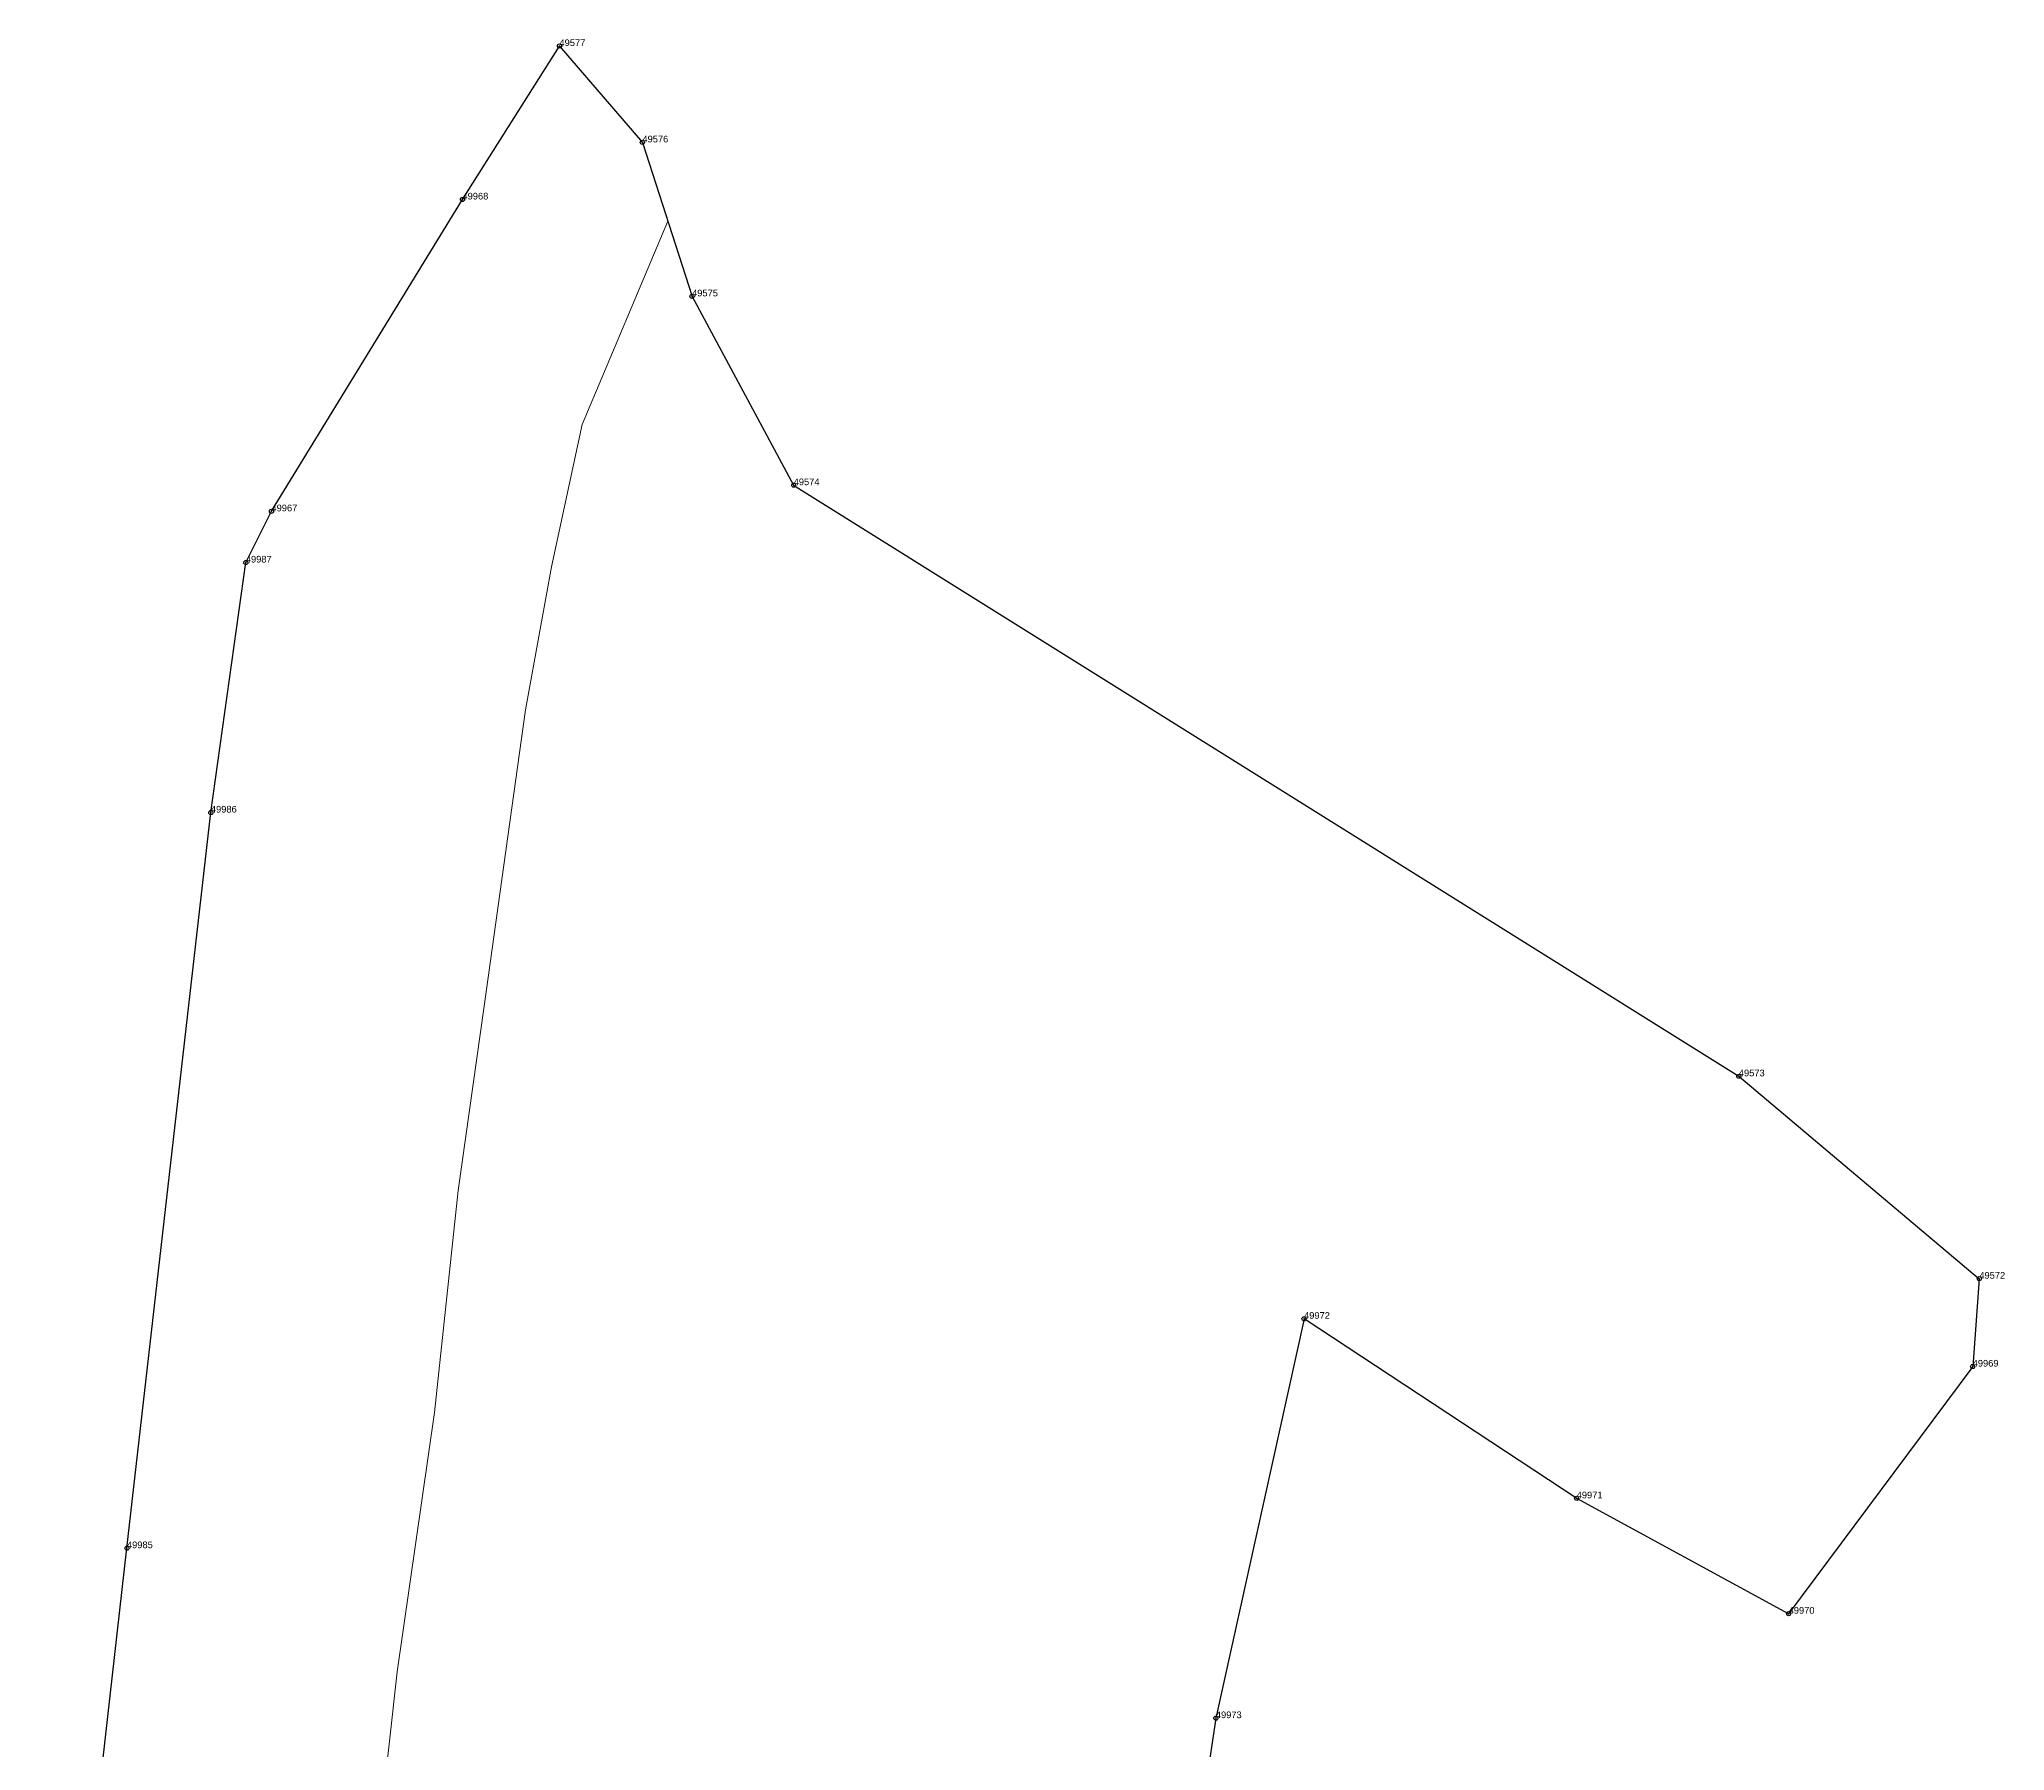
# Model space of a CAD drawing. Header units: metres. Extents: x 7509306 to 7511703, y 4689214 to 4691173.
# Drawn here: x 7509905.3 to 7510141.5, y 4690486.2 to 4690691.9 of the extents above; entities that cross this region are included whole.
import ezdxf

# ---------------------------------------------------------------- set-up
doc = ezdxf.new("R2010")
doc.units = ezdxf.units.M
doc.header["$PDMODE"] = 32
doc.header["$PDSIZE"] = 0.5
for name, color, linetype in [('Nr e Pikave Gjeodezike te Parceles Baze', 7, 'Continuous'), ('Parcela Baze', 7, 'Continuous'), ('Pikat', 7, 'Continuous')]:
    doc.layers.add(name, color=color, linetype=linetype)
doc.layers.add('Par-Re', color=1, linetype='Continuous', lineweight=0)
doc.styles.get("Standard").update_dxf_attribs({"font": 'arial.ttf'})

msp = doc.modelspace()

# ---------------------------------------------------------------- linework, layer by layer
at = {"layer": 'Par-Re', "flags": 128}
msp.add_lwpolyline([(7509952.81, 4690526.89), (7509955.66, 4690553.56), (7509958.77, 4690575.73), (7509963.75, 4690611.33), (7509966.88, 4690628.51), (7509970.56, 4690645.63), (7509980.85, 4690670.08), (7509977.8, 4690679.54), (7509967.83, 4690691.12), (7509956.17, 4690672.68), (7509933.21, 4690635.2), (7509930.13, 4690629.04), (7509925.93, 4690598.99), (7509915.84, 4690510.57), (7509912.34, 4690479.67), (7509905.31, 4690396.3), (7509921.56, 4690392.1), (7509935.01, 4690391.8), (7509943.64, 4690453.3), (7509948.34, 4690495.72)], close=True, dxfattribs=at)
at = {"layer": 'Parcela Baze'}
for points in [[(7509933.21, 4690635.2), (7509956.17, 4690672.68), (7509967.83, 4690691.12), (7509977.8, 4690679.54), (7509983.77, 4690661.03), (7509995.98, 4690638.34), (7510109.59, 4690567.29), (7510138.5, 4690542.96), (7510137.7, 4690532.4), (7510115.58, 4690502.69), (7510090.1, 4690516.56), (7510057.33, 4690538.14), (7510046.73, 4690490.14), (7510031.62, 4690389.1)], [(7509912.34, 4690479.67), (7509915.84, 4690510.57), (7509925.93, 4690598.99), (7509930.13, 4690629.04), (7509933.21, 4690635.2)]]:
    msp.add_lwpolyline(points, dxfattribs=at)
at = {"layer": 'Pikat'}
for p in [(7509967.83, 4690691.12), (7509977.8, 4690679.54), (7509956.17, 4690672.68), (7509983.77, 4690661.03), (7509995.98, 4690638.34), (7509933.21, 4690635.2), (7509930.13, 4690629.04), (7509925.93, 4690598.99), (7510109.59, 4690567.29), (7510138.5, 4690542.96), (7510057.33, 4690538.14), (7510137.7, 4690532.4), (7510090.1, 4690516.56), (7509915.84, 4690510.57), (7510115.58, 4690502.69), (7510046.73, 4690490.14)]:
    msp.add_point(p, dxfattribs=at)

# ---------------------------------------------------------------- texts
at = {"layer": 'Nr e Pikave Gjeodezike te Parceles Baze'}
for s, p in [('49577', (7509967.83, 4690691.12)), ('49576', (7509977.8, 4690679.54)), ('49968', (7509956.17, 4690672.68)), ('49575', (7509983.77, 4690661.03)), ('49574', (7509995.98, 4690638.34)), ('49967', (7509933.21, 4690635.2)), ('49987', (7509930.13, 4690629.04)), ('49986', (7509925.93, 4690598.99)), ('49573', (7510109.59, 4690567.29)), ('49572', (7510138.5, 4690542.96)), ('49972', (7510057.33, 4690538.14)), ('49969', (7510137.7, 4690532.4)), ('49971', (7510090.1, 4690516.56)), ('49985', (7509915.84, 4690510.57)), ('49970', (7510115.58, 4690502.69)), ('49973', (7510046.73, 4690490.14))]:
    msp.add_text(s, height=0.8, dxfattribs=at).set_placement(p)

doc.saveas('drawing.dxf')
